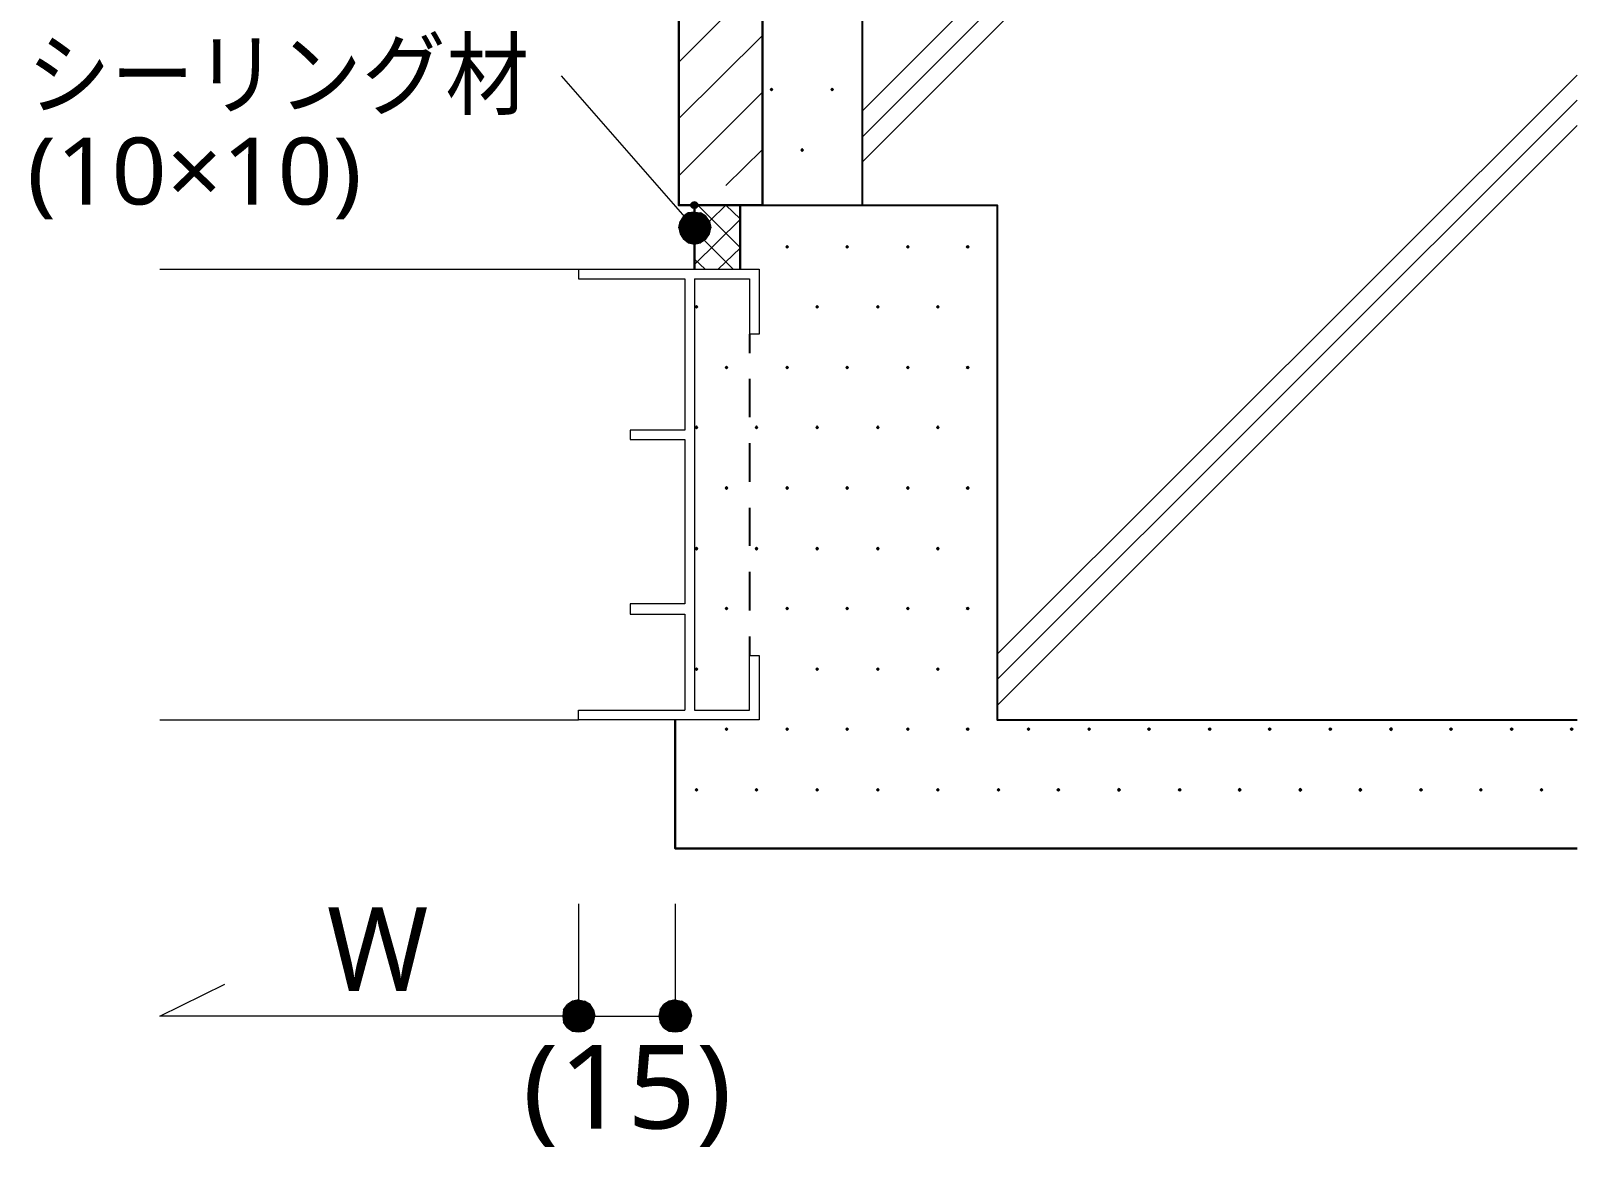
# Model space of a CAD drawing. Header units: millimetres. Extents: x 0 to 420, y 0 to 297.
# Drawn here: x 122.48 to 170.5, y 77.76 to 112.43 of the extents above; entities that cross this region are included whole.
import ezdxf
from ezdxf.enums import TextEntityAlignment as Align

# ---------------------------------------------------------------- set-up
doc = ezdxf.new("R2010")
doc.units = ezdxf.units.MM
doc.styles.add('kst32b', font='NotoSansJP-Variable.ttf')

msp = doc.modelspace()

# ---------------------------------------------------------------- hatches: boundary and pattern name
for points in [[(145.479, 110.659), (145.457, 110.638), (145.436, 110.617), (145.457, 110.596), (145.479, 110.575), (145.5, 110.596), (145.521, 110.617), (145.5, 110.638), (145.479, 110.659)], [(147.362, 110.659), (147.341, 110.638), (147.32, 110.617), (147.341, 110.596), (147.362, 110.575), (147.384, 110.596), (147.405, 110.617), (147.384, 110.638), (147.362, 110.659)], [(146.431, 108.775), (146.41, 108.754), (146.389, 108.733), (146.41, 108.712), (146.431, 108.691), (146.452, 108.712), (146.473, 108.733), (146.452, 108.754), (146.431, 108.775)], [(143.087, 107.125), (143.023, 107.103), (142.981, 107.061), (142.981, 106.976), (143.023, 106.934), (143.087, 106.913), (143.15, 106.934), (143.193, 106.976), (143.193, 107.061), (143.15, 107.103), (143.087, 107.125)], [(142.896, 106.786), (142.748, 106.68), (143.087, 106.32), (142.896, 106.786)], [(145.965, 105.77), (145.944, 105.749), (145.923, 105.727), (145.944, 105.706), (145.965, 105.685), (145.987, 105.706), (146.008, 105.727), (145.987, 105.749), (145.965, 105.77)], [(147.828, 105.77), (147.807, 105.749), (147.786, 105.727), (147.807, 105.706), (147.828, 105.685), (147.849, 105.706), (147.87, 105.727), (147.849, 105.749), (147.828, 105.77)], [(149.712, 105.77), (149.691, 105.749), (149.67, 105.727), (149.691, 105.706), (149.712, 105.685), (149.733, 105.706), (149.754, 105.727), (149.733, 105.749), (149.712, 105.77)], [(151.575, 105.77), (151.553, 105.749), (151.532, 105.727), (151.553, 105.706), (151.575, 105.685), (151.596, 105.706), (151.617, 105.727), (151.596, 105.749), (151.575, 105.77)], [(143.15, 103.907), (143.129, 103.886), (143.108, 103.865), (143.129, 103.844), (143.15, 103.822), (143.171, 103.844), (143.193, 103.865), (143.171, 103.886), (143.15, 103.907)], [(146.897, 103.907), (146.876, 103.886), (146.854, 103.865), (146.876, 103.844), (146.897, 103.822), (146.918, 103.844), (146.939, 103.865), (146.918, 103.886), (146.897, 103.907)], [(148.78, 103.907), (148.759, 103.886), (148.738, 103.865), (148.759, 103.844), (148.78, 103.822), (148.802, 103.844), (148.823, 103.865), (148.802, 103.886), (148.78, 103.907)], [(150.643, 103.907), (150.622, 103.886), (150.601, 103.865), (150.622, 103.844), (150.643, 103.822), (150.664, 103.844), (150.686, 103.865), (150.664, 103.886), (150.643, 103.907)], [(144.082, 102.023), (144.06, 102.002), (144.039, 101.981), (144.06, 101.96), (144.082, 101.939), (144.103, 101.96), (144.124, 101.981), (144.103, 102.002), (144.082, 102.023)], [(145.965, 102.023), (145.944, 102.002), (145.923, 101.981), (145.944, 101.96), (145.965, 101.939), (145.987, 101.96), (146.008, 101.981), (145.987, 102.002), (145.965, 102.023)], [(147.828, 102.023), (147.807, 102.002), (147.786, 101.981), (147.807, 101.96), (147.828, 101.939), (147.849, 101.96), (147.87, 101.981), (147.849, 102.002), (147.828, 102.023)], [(149.712, 102.023), (149.691, 102.002), (149.67, 101.981), (149.691, 101.96), (149.712, 101.939), (149.733, 101.96), (149.754, 101.981), (149.733, 102.002), (149.712, 102.023)], [(151.575, 102.023), (151.553, 102.002), (151.532, 101.981), (151.553, 101.96), (151.575, 101.939), (151.596, 101.96), (151.617, 101.981), (151.596, 102.002), (151.575, 102.023)], [(143.15, 100.161), (143.129, 100.139), (143.108, 100.118), (143.129, 100.097), (143.15, 100.076), (143.171, 100.097), (143.193, 100.118), (143.171, 100.139), (143.15, 100.161)], [(145.013, 100.161), (144.992, 100.139), (144.971, 100.118), (144.992, 100.097), (145.013, 100.076), (145.034, 100.097), (145.055, 100.118), (145.034, 100.139), (145.013, 100.161)], [(146.897, 100.161), (146.876, 100.139), (146.854, 100.118), (146.876, 100.097), (146.897, 100.076), (146.918, 100.097), (146.939, 100.118), (146.918, 100.139), (146.897, 100.161)], [(148.78, 100.161), (148.759, 100.139), (148.738, 100.118), (148.759, 100.097), (148.78, 100.076), (148.802, 100.097), (148.823, 100.118), (148.802, 100.139), (148.78, 100.161)], [(150.643, 100.161), (150.622, 100.139), (150.601, 100.118), (150.622, 100.097), (150.643, 100.076), (150.664, 100.097), (150.686, 100.118), (150.664, 100.139), (150.643, 100.161)], [(144.082, 98.277), (144.06, 98.256), (144.039, 98.234), (144.06, 98.213), (144.082, 98.192), (144.103, 98.213), (144.124, 98.234), (144.103, 98.256), (144.082, 98.277)], [(145.965, 98.277), (145.944, 98.256), (145.923, 98.234), (145.944, 98.213), (145.965, 98.192), (145.987, 98.213), (146.008, 98.234), (145.987, 98.256), (145.965, 98.277)], [(147.828, 98.277), (147.807, 98.256), (147.786, 98.234), (147.807, 98.213), (147.828, 98.192), (147.849, 98.213), (147.87, 98.234), (147.849, 98.256), (147.828, 98.277)], [(149.712, 98.277), (149.691, 98.256), (149.67, 98.234), (149.691, 98.213), (149.712, 98.192), (149.733, 98.213), (149.754, 98.234), (149.733, 98.256), (149.712, 98.277)], [(151.575, 98.277), (151.553, 98.256), (151.532, 98.234), (151.553, 98.213), (151.575, 98.192), (151.596, 98.213), (151.617, 98.234), (151.596, 98.256), (151.575, 98.277)], [(143.15, 96.393), (143.129, 96.372), (143.108, 96.351), (143.129, 96.329), (143.15, 96.308), (143.171, 96.329), (143.193, 96.351), (143.171, 96.372), (143.15, 96.393)], [(145.013, 96.393), (144.992, 96.372), (144.971, 96.351), (144.992, 96.329), (145.013, 96.308), (145.034, 96.329), (145.055, 96.351), (145.034, 96.372), (145.013, 96.393)], [(146.897, 96.393), (146.876, 96.372), (146.854, 96.351), (146.876, 96.329), (146.897, 96.308), (146.918, 96.329), (146.939, 96.351), (146.918, 96.372), (146.897, 96.393)], [(148.78, 96.393), (148.759, 96.372), (148.738, 96.351), (148.759, 96.329), (148.78, 96.308), (148.802, 96.329), (148.823, 96.351), (148.802, 96.372), (148.78, 96.393)], [(150.643, 96.393), (150.622, 96.372), (150.601, 96.351), (150.622, 96.329), (150.643, 96.308), (150.664, 96.329), (150.686, 96.351), (150.664, 96.372), (150.643, 96.393)], [(144.082, 94.53), (144.06, 94.509), (144.039, 94.488), (144.06, 94.467), (144.082, 94.446), (144.103, 94.467), (144.124, 94.488), (144.103, 94.509), (144.082, 94.53)], [(145.965, 94.53), (145.944, 94.509), (145.923, 94.488), (145.944, 94.467), (145.965, 94.446), (145.987, 94.467), (146.008, 94.488), (145.987, 94.509), (145.965, 94.53)], [(147.828, 94.53), (147.807, 94.509), (147.786, 94.488), (147.807, 94.467), (147.828, 94.446), (147.849, 94.467), (147.87, 94.488), (147.849, 94.509), (147.828, 94.53)], [(149.712, 94.53), (149.691, 94.509), (149.67, 94.488), (149.691, 94.467), (149.712, 94.446), (149.733, 94.467), (149.754, 94.488), (149.733, 94.509), (149.712, 94.53)], [(151.575, 94.53), (151.553, 94.509), (151.532, 94.488), (151.553, 94.467), (151.575, 94.446), (151.596, 94.467), (151.617, 94.488), (151.596, 94.509), (151.575, 94.53)], [(143.15, 92.646), (143.129, 92.625), (143.108, 92.604), (143.129, 92.583), (143.15, 92.562), (143.171, 92.583), (143.193, 92.604), (143.171, 92.625), (143.15, 92.646)], [(146.897, 92.646), (146.876, 92.625), (146.854, 92.604), (146.876, 92.583), (146.897, 92.562), (146.918, 92.583), (146.939, 92.604), (146.918, 92.625), (146.897, 92.646)], [(148.78, 92.646), (148.759, 92.625), (148.738, 92.604), (148.759, 92.583), (148.78, 92.562), (148.802, 92.583), (148.823, 92.604), (148.802, 92.625), (148.78, 92.646)], [(150.643, 92.646), (150.622, 92.625), (150.601, 92.604), (150.622, 92.583), (150.643, 92.562), (150.664, 92.583), (150.686, 92.604), (150.664, 92.625), (150.643, 92.646)], [(144.082, 90.784), (144.06, 90.763), (144.039, 90.741), (144.06, 90.72), (144.082, 90.699), (144.103, 90.72), (144.124, 90.741), (144.103, 90.763), (144.082, 90.784)], [(145.965, 90.784), (145.944, 90.763), (145.923, 90.741), (145.944, 90.72), (145.965, 90.699), (145.987, 90.72), (146.008, 90.741), (145.987, 90.763), (145.965, 90.784)], [(147.828, 90.784), (147.807, 90.763), (147.786, 90.741), (147.807, 90.72), (147.828, 90.699), (147.849, 90.72), (147.87, 90.741), (147.849, 90.763), (147.828, 90.784)], [(149.712, 90.784), (149.691, 90.763), (149.67, 90.741), (149.691, 90.72), (149.712, 90.699), (149.733, 90.72), (149.754, 90.741), (149.733, 90.763), (149.712, 90.784)], [(151.575, 90.784), (151.553, 90.763), (151.532, 90.741), (151.553, 90.72), (151.575, 90.699), (151.596, 90.72), (151.617, 90.741), (151.596, 90.763), (151.575, 90.784)], [(153.458, 90.784), (153.437, 90.763), (153.416, 90.741), (153.437, 90.72), (153.458, 90.699), (153.479, 90.72), (153.501, 90.741), (153.479, 90.763), (153.458, 90.784)], [(155.342, 90.784), (155.321, 90.763), (155.3, 90.741), (155.321, 90.72), (155.342, 90.699), (155.363, 90.72), (155.385, 90.741), (155.363, 90.763), (155.342, 90.784)], [(157.205, 90.784), (157.184, 90.763), (157.162, 90.741), (157.184, 90.72), (157.205, 90.699), (157.226, 90.72), (157.247, 90.741), (157.226, 90.763), (157.205, 90.784)], [(159.089, 90.784), (159.068, 90.763), (159.046, 90.741), (159.068, 90.72), (159.089, 90.699), (159.11, 90.72), (159.131, 90.741), (159.11, 90.763), (159.089, 90.784)], [(160.951, 90.784), (160.93, 90.763), (160.909, 90.741), (160.93, 90.72), (160.951, 90.699), (160.972, 90.72), (160.994, 90.741), (160.972, 90.763), (160.951, 90.784)], [(162.835, 90.784), (162.814, 90.763), (162.793, 90.741), (162.814, 90.72), (162.835, 90.699), (162.856, 90.72), (162.878, 90.741), (162.856, 90.763), (162.835, 90.784)], [(164.719, 90.784), (164.698, 90.763), (164.677, 90.741), (164.698, 90.72), (164.719, 90.699), (164.74, 90.72), (164.761, 90.741), (164.74, 90.763), (164.719, 90.784)], [(166.582, 90.784), (166.561, 90.763), (166.539, 90.741), (166.561, 90.72), (166.582, 90.699), (166.603, 90.72), (166.624, 90.741), (166.603, 90.763), (166.582, 90.784)], [(168.466, 90.784), (168.444, 90.763), (168.423, 90.741), (168.444, 90.72), (168.466, 90.699), (168.487, 90.72), (168.508, 90.741), (168.487, 90.763), (168.466, 90.784)], [(170.328, 90.784), (170.307, 90.763), (170.286, 90.741), (170.307, 90.72), (170.328, 90.699), (170.349, 90.72), (170.371, 90.741), (170.349, 90.763), (170.328, 90.784)], [(143.15, 88.9), (143.129, 88.879), (143.108, 88.858), (143.129, 88.837), (143.15, 88.815), (143.171, 88.837), (143.193, 88.858), (143.171, 88.879), (143.15, 88.9)], [(145.013, 88.9), (144.992, 88.879), (144.971, 88.858), (144.992, 88.837), (145.013, 88.815), (145.034, 88.837), (145.055, 88.858), (145.034, 88.879), (145.013, 88.9)], [(146.897, 88.9), (146.876, 88.879), (146.854, 88.858), (146.876, 88.837), (146.897, 88.815), (146.918, 88.837), (146.939, 88.858), (146.918, 88.879), (146.897, 88.9)], [(148.78, 88.9), (148.759, 88.879), (148.738, 88.858), (148.759, 88.837), (148.78, 88.815), (148.802, 88.837), (148.823, 88.858), (148.802, 88.879), (148.78, 88.9)], [(150.643, 88.9), (150.622, 88.879), (150.601, 88.858), (150.622, 88.837), (150.643, 88.815), (150.664, 88.837), (150.686, 88.858), (150.664, 88.879), (150.643, 88.9)], [(152.527, 88.9), (152.506, 88.879), (152.485, 88.858), (152.506, 88.837), (152.527, 88.815), (152.548, 88.837), (152.569, 88.858), (152.548, 88.879), (152.527, 88.9)], [(154.39, 88.9), (154.369, 88.879), (154.347, 88.858), (154.369, 88.837), (154.39, 88.815), (154.411, 88.837), (154.432, 88.858), (154.411, 88.879), (154.39, 88.9)], [(156.274, 88.9), (156.252, 88.879), (156.231, 88.858), (156.252, 88.837), (156.274, 88.815), (156.295, 88.837), (156.316, 88.858), (156.295, 88.879), (156.274, 88.9)], [(158.157, 88.9), (158.136, 88.879), (158.115, 88.858), (158.136, 88.837), (158.157, 88.815), (158.179, 88.837), (158.2, 88.858), (158.179, 88.879), (158.157, 88.9)], [(160.02, 88.9), (159.999, 88.879), (159.978, 88.858), (159.999, 88.837), (160.02, 88.815), (160.041, 88.837), (160.062, 88.858), (160.041, 88.879), (160.02, 88.9)], [(161.904, 88.9), (161.883, 88.879), (161.862, 88.858), (161.883, 88.837), (161.904, 88.815), (161.925, 88.837), (161.946, 88.858), (161.925, 88.879), (161.904, 88.9)], [(163.767, 88.9), (163.745, 88.879), (163.724, 88.858), (163.745, 88.837), (163.767, 88.815), (163.788, 88.837), (163.809, 88.858), (163.788, 88.879), (163.767, 88.9)], [(165.65, 88.9), (165.629, 88.879), (165.608, 88.858), (165.629, 88.837), (165.65, 88.815), (165.671, 88.837), (165.693, 88.858), (165.671, 88.879), (165.65, 88.9)], [(167.513, 88.9), (167.492, 88.879), (167.471, 88.858), (167.492, 88.837), (167.513, 88.815), (167.534, 88.837), (167.555, 88.858), (167.534, 88.879), (167.513, 88.9)], [(169.397, 88.9), (169.376, 88.879), (169.354, 88.858), (169.376, 88.837), (169.397, 88.815), (169.418, 88.837), (169.439, 88.858), (169.418, 88.879), (169.397, 88.9)], [(139.298, 81.365), (139.488, 81.344), (139.488, 81.83), (139.298, 81.365)], [(142.304, 81.365), (142.494, 81.344), (142.494, 81.83), (142.304, 81.365)]]:
    msp.add_hatch(color=7).paths.add_polyline_path(points)
h = msp.add_hatch(color=7)
h.paths.add_polyline_path([(142.748, 106.68), (142.642, 106.511), (143.087, 106.32), (142.748, 106.68)])
h.paths.add_polyline_path([(142.642, 106.511), (143.087, 106.32), (142.6, 106.32), (142.642, 106.511)])
h.paths.add_polyline_path([(143.087, 106.32), (142.6, 106.32), (142.642, 106.13), (143.087, 106.32)])
h = msp.add_hatch(color=7)
h.paths.add_polyline_path([(143.446, 106.68), (143.277, 106.786), (143.087, 106.32), (143.446, 106.68)])
h.paths.add_polyline_path([(143.277, 106.786), (143.087, 106.32), (143.087, 106.807), (143.277, 106.786)])
h.paths.add_polyline_path([(143.087, 106.32), (143.087, 106.807), (142.896, 106.786), (143.087, 106.32)])
h = msp.add_hatch(color=7)
h.paths.add_polyline_path([(143.552, 106.13), (143.595, 106.32), (143.087, 106.32), (143.552, 106.13)])
h.paths.add_polyline_path([(143.595, 106.32), (143.087, 106.32), (143.552, 106.511), (143.595, 106.32)])
h.paths.add_polyline_path([(143.087, 106.32), (143.552, 106.511), (143.446, 106.68), (143.087, 106.32)])
h = msp.add_hatch(color=7)
h.paths.add_polyline_path([(142.642, 106.13), (142.748, 105.96), (143.087, 106.32), (142.642, 106.13)])
h.paths.add_polyline_path([(142.748, 105.96), (143.087, 106.32), (142.896, 105.854), (142.748, 105.96)])
h.paths.add_polyline_path([(143.087, 106.32), (142.896, 105.854), (143.087, 105.812), (143.087, 106.32)])
h = msp.add_hatch(color=7)
h.paths.add_polyline_path([(143.087, 105.812), (143.277, 105.854), (143.087, 106.32), (143.087, 105.812)])
h.paths.add_polyline_path([(143.277, 105.854), (143.087, 106.32), (143.446, 105.96), (143.277, 105.854)])
h.paths.add_polyline_path([(143.087, 106.32), (143.446, 105.96), (143.552, 106.13), (143.087, 106.32)])
h = msp.add_hatch(color=7)
h.paths.add_polyline_path([(139.298, 82.296), (139.15, 82.19), (139.488, 81.83), (139.298, 82.296)])
h.paths.add_polyline_path([(139.15, 82.19), (139.488, 81.83), (139.023, 82.021), (139.15, 82.19)])
h.paths.add_polyline_path([(139.488, 81.83), (139.023, 82.021), (139.002, 81.83), (139.488, 81.83)])
h = msp.add_hatch(color=7)
h.paths.add_polyline_path([(139.848, 82.19), (139.679, 82.296), (139.488, 81.83), (139.848, 82.19)])
h.paths.add_polyline_path([(139.679, 82.296), (139.488, 81.83), (139.488, 82.338), (139.679, 82.296)])
h.paths.add_polyline_path([(139.488, 81.83), (139.488, 82.338), (139.298, 82.296), (139.488, 81.83)])
h = msp.add_hatch(color=7)
h.paths.add_polyline_path([(139.954, 81.64), (139.996, 81.83), (139.488, 81.83), (139.954, 81.64)])
h.paths.add_polyline_path([(139.996, 81.83), (139.488, 81.83), (139.954, 82.021), (139.996, 81.83)])
h.paths.add_polyline_path([(139.488, 81.83), (139.954, 82.021), (139.848, 82.19), (139.488, 81.83)])
h = msp.add_hatch(color=7)
h.paths.add_polyline_path([(142.304, 82.296), (142.134, 82.19), (142.494, 81.83), (142.304, 82.296)])
h.paths.add_polyline_path([(142.134, 82.19), (142.494, 81.83), (142.028, 82.021), (142.134, 82.19)])
h.paths.add_polyline_path([(142.494, 81.83), (142.028, 82.021), (141.986, 81.83), (142.494, 81.83)])
h = msp.add_hatch(color=7)
h.paths.add_polyline_path([(142.854, 82.19), (142.685, 82.296), (142.494, 81.83), (142.854, 82.19)])
h.paths.add_polyline_path([(142.685, 82.296), (142.494, 81.83), (142.494, 82.338), (142.685, 82.296)])
h.paths.add_polyline_path([(142.494, 81.83), (142.494, 82.338), (142.304, 82.296), (142.494, 81.83)])
h = msp.add_hatch(color=7)
h.paths.add_polyline_path([(142.96, 81.64), (143.002, 81.83), (142.494, 81.83), (142.96, 81.64)])
h.paths.add_polyline_path([(143.002, 81.83), (142.494, 81.83), (142.96, 82.021), (143.002, 81.83)])
h.paths.add_polyline_path([(142.494, 81.83), (142.96, 82.021), (142.854, 82.19), (142.494, 81.83)])
h = msp.add_hatch(color=7)
h.paths.add_polyline_path([(139.002, 81.83), (139.023, 81.64), (139.488, 81.83), (139.002, 81.83)])
h.paths.add_polyline_path([(139.023, 81.64), (139.488, 81.83), (139.15, 81.471), (139.023, 81.64)])
h.paths.add_polyline_path([(139.488, 81.83), (139.15, 81.471), (139.298, 81.365), (139.488, 81.83)])
h = msp.add_hatch(color=7)
h.paths.add_polyline_path([(139.488, 81.344), (139.679, 81.365), (139.488, 81.83), (139.488, 81.344)])
h.paths.add_polyline_path([(139.679, 81.365), (139.488, 81.83), (139.848, 81.471), (139.679, 81.365)])
h.paths.add_polyline_path([(139.488, 81.83), (139.848, 81.471), (139.954, 81.64), (139.488, 81.83)])
h = msp.add_hatch(color=7)
h.paths.add_polyline_path([(141.986, 81.83), (142.028, 81.64), (142.494, 81.83), (141.986, 81.83)])
h.paths.add_polyline_path([(142.028, 81.64), (142.494, 81.83), (142.134, 81.471), (142.028, 81.64)])
h.paths.add_polyline_path([(142.494, 81.83), (142.134, 81.471), (142.304, 81.365), (142.494, 81.83)])
h = msp.add_hatch(color=7)
h.paths.add_polyline_path([(142.494, 81.344), (142.685, 81.365), (142.494, 81.83), (142.494, 81.344)])
h.paths.add_polyline_path([(142.685, 81.365), (142.494, 81.83), (142.854, 81.471), (142.685, 81.365)])
h.paths.add_polyline_path([(142.494, 81.83), (142.854, 81.471), (142.96, 81.64), (142.494, 81.83)])

# ---------------------------------------------------------------- linework, layer by layer
at = {"lineweight": 13}
for points in [[(148.294, 108.352), (166.963, 127.021)], [(148.294, 109.94), (165.375, 127.021)], [(148.294, 109.135), (166.179, 127.021)], [(142.6, 111.464), (145.203, 114.067)], [(142.6, 109.707), (145.203, 112.289)], [(143.087, 106.32), (138.959, 111.04)], [(152.485, 93.07), (170.497, 111.062)], [(142.6, 107.929), (145.203, 110.532)], [(152.485, 92.287), (170.497, 110.278)], [(152.485, 92.287), (170.497, 110.278)], [(152.485, 91.482), (170.497, 109.495)], [(144.06, 107.632), (145.203, 108.754)], [(143.087, 106.934), (143.171, 107.019)], [(143.087, 106.066), (144.06, 107.019)], [(144.505, 105.706), (143.193, 107.019)], [(144.505, 106.595), (144.06, 107.019)], [(143.087, 105.177), (144.505, 106.574)], [(144.293, 105.029), (143.087, 106.236)], [(143.828, 105.029), (144.505, 105.685)], [(143.425, 105.029), (143.087, 105.346)], [(126.492, 105.029), (139.488, 105.029)], [(139.488, 105.029), (145.097, 105.029)], [(139.488, 105.029), (139.488, 104.733), (142.79, 104.733)], [(142.79, 104.733), (142.79, 100.034)], [(143.087, 104.733), (144.801, 104.733)], [(143.087, 104.733), (143.087, 91.334)], [(145.097, 105.029), (145.097, 103.018), (144.801, 103.018)], [(144.801, 104.733), (144.801, 103.018)], [(142.79, 100.034), (141.097, 100.034), (141.097, 99.737), (142.79, 99.737)], [(142.79, 99.737), (142.79, 94.636)], [(142.79, 94.636), (141.097, 94.636), (141.097, 94.319), (142.79, 94.319)], [(142.79, 94.319), (142.79, 91.334)], [(143.087, 91.334), (144.801, 91.334), (144.801, 93.027), (145.097, 93.027), (145.097, 91.038), (139.488, 91.038), (139.488, 91.334), (142.79, 91.334)], [(126.492, 91.038), (139.488, 91.038)], [(139.488, 85.323), (139.488, 81.83)], [(142.494, 85.323), (142.494, 81.788)], [(139.488, 81.83), (126.492, 81.83), (128.503, 82.825)], [(139.488, 81.83), (142.494, 81.83)]]:
    msp.add_lwpolyline(points, dxfattribs=at)
at = {"lineweight": 25}
for points in [[(170.497, 127.021), (148.294, 127.021), (148.294, 107.019)], [(143.087, 107.019), (152.485, 107.019), (152.485, 91.038), (170.497, 91.038)], [(144.801, 103.018), (144.801, 102.425)], [(144.801, 101.621), (144.801, 100.436)], [(144.801, 99.631), (144.801, 98.425)], [(144.801, 97.621), (144.801, 96.435)], [(144.801, 95.631), (144.801, 94.425)], [(144.801, 93.62), (144.801, 93.027)]]:
    msp.add_lwpolyline(points, dxfattribs=at)
at = {"lineweight": 30}
for points in [[(142.6, 122.618), (142.6, 107.019), (145.203, 107.019)], [(145.203, 122.618), (145.203, 107.019)], [(143.087, 107.019), (143.087, 105.029)], [(144.505, 107.019), (144.505, 105.029)], [(142.494, 91.038), (142.494, 87.037), (170.497, 87.037)]]:
    msp.add_lwpolyline(points, dxfattribs=at)
at = {"lineweight": 0}
for points in [[(145.479, 110.659), (145.457, 110.638), (145.436, 110.617), (145.457, 110.596), (145.479, 110.575), (145.5, 110.596), (145.521, 110.617), (145.5, 110.638)], [(147.362, 110.659), (147.341, 110.638), (147.32, 110.617), (147.341, 110.596), (147.362, 110.575), (147.384, 110.596), (147.405, 110.617), (147.384, 110.638)], [(146.431, 108.775), (146.41, 108.754), (146.389, 108.733), (146.41, 108.712), (146.431, 108.691), (146.452, 108.712), (146.473, 108.733), (146.452, 108.754)], [(143.087, 107.125), (143.023, 107.103), (142.981, 107.061), (142.981, 106.976), (143.023, 106.934), (143.087, 106.913), (143.15, 106.934), (143.193, 106.976), (143.193, 107.061), (143.15, 107.103)], [(142.748, 106.68), (142.642, 106.511), (143.087, 106.32)], [(142.896, 106.786), (142.748, 106.68), (143.087, 106.32)], [(143.087, 106.32), (143.087, 106.807), (142.896, 106.786)], [(143.277, 106.786), (143.087, 106.32), (143.087, 106.807)], [(143.446, 106.68), (143.277, 106.786), (143.087, 106.32)], [(143.087, 106.32), (143.552, 106.511), (143.446, 106.68)], [(142.642, 106.511), (143.087, 106.32), (142.6, 106.32)], [(143.087, 106.32), (142.6, 106.32), (142.642, 106.13)], [(142.642, 106.13), (142.748, 105.96), (143.087, 106.32)], [(142.748, 105.96), (143.087, 106.32), (142.896, 105.854)], [(143.087, 106.32), (142.896, 105.854), (143.087, 105.812)], [(143.595, 106.32), (143.087, 106.32), (143.552, 106.511)], [(143.087, 105.812), (143.277, 105.854), (143.087, 106.32)], [(143.277, 105.854), (143.087, 106.32), (143.446, 105.96)], [(143.087, 106.32), (143.446, 105.96), (143.552, 106.13)], [(143.552, 106.13), (143.595, 106.32), (143.087, 106.32)], [(145.965, 105.77), (145.944, 105.749), (145.923, 105.727), (145.944, 105.706), (145.965, 105.685), (145.987, 105.706), (146.008, 105.727), (145.987, 105.749)], [(147.828, 105.77), (147.807, 105.749), (147.786, 105.727), (147.807, 105.706), (147.828, 105.685), (147.849, 105.706), (147.87, 105.727), (147.849, 105.749)], [(149.712, 105.77), (149.691, 105.749), (149.67, 105.727), (149.691, 105.706), (149.712, 105.685), (149.733, 105.706), (149.754, 105.727), (149.733, 105.749)], [(151.575, 105.77), (151.553, 105.749), (151.532, 105.727), (151.553, 105.706), (151.575, 105.685), (151.596, 105.706), (151.617, 105.727), (151.596, 105.749)], [(143.15, 103.907), (143.129, 103.886), (143.108, 103.865), (143.129, 103.844), (143.15, 103.822), (143.171, 103.844), (143.193, 103.865), (143.171, 103.886)], [(146.897, 103.907), (146.876, 103.886), (146.854, 103.865), (146.876, 103.844), (146.897, 103.822), (146.918, 103.844), (146.939, 103.865), (146.918, 103.886)], [(148.78, 103.907), (148.759, 103.886), (148.738, 103.865), (148.759, 103.844), (148.78, 103.822), (148.802, 103.844), (148.823, 103.865), (148.802, 103.886)], [(150.643, 103.907), (150.622, 103.886), (150.601, 103.865), (150.622, 103.844), (150.643, 103.822), (150.664, 103.844), (150.686, 103.865), (150.664, 103.886)], [(144.082, 102.023), (144.06, 102.002), (144.039, 101.981), (144.06, 101.96), (144.082, 101.939), (144.103, 101.96), (144.124, 101.981), (144.103, 102.002)], [(145.965, 102.023), (145.944, 102.002), (145.923, 101.981), (145.944, 101.96), (145.965, 101.939), (145.987, 101.96), (146.008, 101.981), (145.987, 102.002)], [(147.828, 102.023), (147.807, 102.002), (147.786, 101.981), (147.807, 101.96), (147.828, 101.939), (147.849, 101.96), (147.87, 101.981), (147.849, 102.002)], [(149.712, 102.023), (149.691, 102.002), (149.67, 101.981), (149.691, 101.96), (149.712, 101.939), (149.733, 101.96), (149.754, 101.981), (149.733, 102.002)], [(151.575, 102.023), (151.553, 102.002), (151.532, 101.981), (151.553, 101.96), (151.575, 101.939), (151.596, 101.96), (151.617, 101.981), (151.596, 102.002)], [(143.15, 100.161), (143.129, 100.139), (143.108, 100.118), (143.129, 100.097), (143.15, 100.076), (143.171, 100.097), (143.193, 100.118), (143.171, 100.139)], [(145.013, 100.161), (144.992, 100.139), (144.971, 100.118), (144.992, 100.097), (145.013, 100.076), (145.034, 100.097), (145.055, 100.118), (145.034, 100.139)], [(146.897, 100.161), (146.876, 100.139), (146.854, 100.118), (146.876, 100.097), (146.897, 100.076), (146.918, 100.097), (146.939, 100.118), (146.918, 100.139)], [(148.78, 100.161), (148.759, 100.139), (148.738, 100.118), (148.759, 100.097), (148.78, 100.076), (148.802, 100.097), (148.823, 100.118), (148.802, 100.139)], [(150.643, 100.161), (150.622, 100.139), (150.601, 100.118), (150.622, 100.097), (150.643, 100.076), (150.664, 100.097), (150.686, 100.118), (150.664, 100.139)], [(144.082, 98.277), (144.06, 98.256), (144.039, 98.234), (144.06, 98.213), (144.082, 98.192), (144.103, 98.213), (144.124, 98.234), (144.103, 98.256)], [(145.965, 98.277), (145.944, 98.256), (145.923, 98.234), (145.944, 98.213), (145.965, 98.192), (145.987, 98.213), (146.008, 98.234), (145.987, 98.256)], [(147.828, 98.277), (147.807, 98.256), (147.786, 98.234), (147.807, 98.213), (147.828, 98.192), (147.849, 98.213), (147.87, 98.234), (147.849, 98.256)], [(149.712, 98.277), (149.691, 98.256), (149.67, 98.234), (149.691, 98.213), (149.712, 98.192), (149.733, 98.213), (149.754, 98.234), (149.733, 98.256)], [(151.575, 98.277), (151.553, 98.256), (151.532, 98.234), (151.553, 98.213), (151.575, 98.192), (151.596, 98.213), (151.617, 98.234), (151.596, 98.256)], [(143.15, 96.393), (143.129, 96.372), (143.108, 96.351), (143.129, 96.329), (143.15, 96.308), (143.171, 96.329), (143.193, 96.351), (143.171, 96.372)], [(145.013, 96.393), (144.992, 96.372), (144.971, 96.351), (144.992, 96.329), (145.013, 96.308), (145.034, 96.329), (145.055, 96.351), (145.034, 96.372)], [(146.897, 96.393), (146.876, 96.372), (146.854, 96.351), (146.876, 96.329), (146.897, 96.308), (146.918, 96.329), (146.939, 96.351), (146.918, 96.372)], [(148.78, 96.393), (148.759, 96.372), (148.738, 96.351), (148.759, 96.329), (148.78, 96.308), (148.802, 96.329), (148.823, 96.351), (148.802, 96.372)], [(150.643, 96.393), (150.622, 96.372), (150.601, 96.351), (150.622, 96.329), (150.643, 96.308), (150.664, 96.329), (150.686, 96.351), (150.664, 96.372)], [(144.082, 94.53), (144.06, 94.509), (144.039, 94.488), (144.06, 94.467), (144.082, 94.446), (144.103, 94.467), (144.124, 94.488), (144.103, 94.509)], [(145.965, 94.53), (145.944, 94.509), (145.923, 94.488), (145.944, 94.467), (145.965, 94.446), (145.987, 94.467), (146.008, 94.488), (145.987, 94.509)], [(147.828, 94.53), (147.807, 94.509), (147.786, 94.488), (147.807, 94.467), (147.828, 94.446), (147.849, 94.467), (147.87, 94.488), (147.849, 94.509)], [(149.712, 94.53), (149.691, 94.509), (149.67, 94.488), (149.691, 94.467), (149.712, 94.446), (149.733, 94.467), (149.754, 94.488), (149.733, 94.509)], [(151.575, 94.53), (151.553, 94.509), (151.532, 94.488), (151.553, 94.467), (151.575, 94.446), (151.596, 94.467), (151.617, 94.488), (151.596, 94.509)], [(143.15, 92.646), (143.129, 92.625), (143.108, 92.604), (143.129, 92.583), (143.15, 92.562), (143.171, 92.583), (143.193, 92.604), (143.171, 92.625)], [(146.897, 92.646), (146.876, 92.625), (146.854, 92.604), (146.876, 92.583), (146.897, 92.562), (146.918, 92.583), (146.939, 92.604), (146.918, 92.625)], [(148.78, 92.646), (148.759, 92.625), (148.738, 92.604), (148.759, 92.583), (148.78, 92.562), (148.802, 92.583), (148.823, 92.604), (148.802, 92.625)], [(150.643, 92.646), (150.622, 92.625), (150.601, 92.604), (150.622, 92.583), (150.643, 92.562), (150.664, 92.583), (150.686, 92.604), (150.664, 92.625)], [(144.082, 90.784), (144.06, 90.763), (144.039, 90.741), (144.06, 90.72), (144.082, 90.699), (144.103, 90.72), (144.124, 90.741), (144.103, 90.763)], [(145.965, 90.784), (145.944, 90.763), (145.923, 90.741), (145.944, 90.72), (145.965, 90.699), (145.987, 90.72), (146.008, 90.741), (145.987, 90.763)], [(147.828, 90.784), (147.807, 90.763), (147.786, 90.741), (147.807, 90.72), (147.828, 90.699), (147.849, 90.72), (147.87, 90.741), (147.849, 90.763)], [(149.712, 90.784), (149.691, 90.763), (149.67, 90.741), (149.691, 90.72), (149.712, 90.699), (149.733, 90.72), (149.754, 90.741), (149.733, 90.763)], [(151.575, 90.784), (151.553, 90.763), (151.532, 90.741), (151.553, 90.72), (151.575, 90.699), (151.596, 90.72), (151.617, 90.741), (151.596, 90.763)], [(153.458, 90.784), (153.437, 90.763), (153.416, 90.741), (153.437, 90.72), (153.458, 90.699), (153.479, 90.72), (153.501, 90.741), (153.479, 90.763)], [(155.342, 90.784), (155.321, 90.763), (155.3, 90.741), (155.321, 90.72), (155.342, 90.699), (155.363, 90.72), (155.385, 90.741), (155.363, 90.763)], [(157.205, 90.784), (157.184, 90.763), (157.162, 90.741), (157.184, 90.72), (157.205, 90.699), (157.226, 90.72), (157.247, 90.741), (157.226, 90.763)], [(159.089, 90.784), (159.068, 90.763), (159.046, 90.741), (159.068, 90.72), (159.089, 90.699), (159.11, 90.72), (159.131, 90.741), (159.11, 90.763)], [(160.951, 90.784), (160.93, 90.763), (160.909, 90.741), (160.93, 90.72), (160.951, 90.699), (160.972, 90.72), (160.994, 90.741), (160.972, 90.763)], [(162.835, 90.784), (162.814, 90.763), (162.793, 90.741), (162.814, 90.72), (162.835, 90.699), (162.856, 90.72), (162.878, 90.741), (162.856, 90.763)], [(164.719, 90.784), (164.698, 90.763), (164.677, 90.741), (164.698, 90.72), (164.719, 90.699), (164.74, 90.72), (164.761, 90.741), (164.74, 90.763)], [(166.582, 90.784), (166.561, 90.763), (166.539, 90.741), (166.561, 90.72), (166.582, 90.699), (166.603, 90.72), (166.624, 90.741), (166.603, 90.763)], [(168.466, 90.784), (168.444, 90.763), (168.423, 90.741), (168.444, 90.72), (168.466, 90.699), (168.487, 90.72), (168.508, 90.741), (168.487, 90.763)], [(170.328, 90.784), (170.307, 90.763), (170.286, 90.741), (170.307, 90.72), (170.328, 90.699), (170.349, 90.72), (170.371, 90.741), (170.349, 90.763)], [(143.15, 88.9), (143.129, 88.879), (143.108, 88.858), (143.129, 88.837), (143.15, 88.815), (143.171, 88.837), (143.193, 88.858), (143.171, 88.879)], [(145.013, 88.9), (144.992, 88.879), (144.971, 88.858), (144.992, 88.837), (145.013, 88.815), (145.034, 88.837), (145.055, 88.858), (145.034, 88.879)], [(146.897, 88.9), (146.876, 88.879), (146.854, 88.858), (146.876, 88.837), (146.897, 88.815), (146.918, 88.837), (146.939, 88.858), (146.918, 88.879)], [(148.78, 88.9), (148.759, 88.879), (148.738, 88.858), (148.759, 88.837), (148.78, 88.815), (148.802, 88.837), (148.823, 88.858), (148.802, 88.879)], [(150.643, 88.9), (150.622, 88.879), (150.601, 88.858), (150.622, 88.837), (150.643, 88.815), (150.664, 88.837), (150.686, 88.858), (150.664, 88.879)], [(152.527, 88.9), (152.506, 88.879), (152.485, 88.858), (152.506, 88.837), (152.527, 88.815), (152.548, 88.837), (152.569, 88.858), (152.548, 88.879)], [(154.39, 88.9), (154.369, 88.879), (154.347, 88.858), (154.369, 88.837), (154.39, 88.815), (154.411, 88.837), (154.432, 88.858), (154.411, 88.879)], [(156.274, 88.9), (156.252, 88.879), (156.231, 88.858), (156.252, 88.837), (156.274, 88.815), (156.295, 88.837), (156.316, 88.858), (156.295, 88.879)], [(158.157, 88.9), (158.136, 88.879), (158.115, 88.858), (158.136, 88.837), (158.157, 88.815), (158.179, 88.837), (158.2, 88.858), (158.179, 88.879)], [(160.02, 88.9), (159.999, 88.879), (159.978, 88.858), (159.999, 88.837), (160.02, 88.815), (160.041, 88.837), (160.062, 88.858), (160.041, 88.879)], [(161.904, 88.9), (161.883, 88.879), (161.862, 88.858), (161.883, 88.837), (161.904, 88.815), (161.925, 88.837), (161.946, 88.858), (161.925, 88.879)], [(163.767, 88.9), (163.745, 88.879), (163.724, 88.858), (163.745, 88.837), (163.767, 88.815), (163.788, 88.837), (163.809, 88.858), (163.788, 88.879)], [(165.65, 88.9), (165.629, 88.879), (165.608, 88.858), (165.629, 88.837), (165.65, 88.815), (165.671, 88.837), (165.693, 88.858), (165.671, 88.879)], [(167.513, 88.9), (167.492, 88.879), (167.471, 88.858), (167.492, 88.837), (167.513, 88.815), (167.534, 88.837), (167.555, 88.858), (167.534, 88.879)], [(169.397, 88.9), (169.376, 88.879), (169.354, 88.858), (169.376, 88.837), (169.397, 88.815), (169.418, 88.837), (169.439, 88.858), (169.418, 88.879)], [(139.15, 82.19), (139.488, 81.83), (139.023, 82.021)], [(139.298, 82.296), (139.15, 82.19), (139.488, 81.83)], [(139.488, 81.83), (139.488, 82.338), (139.298, 82.296)], [(139.679, 82.296), (139.488, 81.83), (139.488, 82.338)], [(139.848, 82.19), (139.679, 82.296), (139.488, 81.83)], [(139.488, 81.83), (139.954, 82.021), (139.848, 82.19)], [(142.134, 82.19), (142.494, 81.83), (142.028, 82.021)], [(142.304, 82.296), (142.134, 82.19), (142.494, 81.83)], [(142.494, 81.83), (142.494, 82.338), (142.304, 82.296)], [(142.685, 82.296), (142.494, 81.83), (142.494, 82.338)], [(142.854, 82.19), (142.685, 82.296), (142.494, 81.83)], [(142.494, 81.83), (142.96, 82.021), (142.854, 82.19)], [(139.488, 81.83), (139.023, 82.021), (139.002, 81.83)], [(139.002, 81.83), (139.023, 81.64), (139.488, 81.83)], [(139.023, 81.64), (139.488, 81.83), (139.15, 81.471)], [(139.488, 81.83), (139.15, 81.471), (139.298, 81.365)], [(139.298, 81.365), (139.488, 81.344), (139.488, 81.83)], [(139.996, 81.83), (139.488, 81.83), (139.954, 82.021)], [(139.488, 81.344), (139.679, 81.365), (139.488, 81.83)], [(139.679, 81.365), (139.488, 81.83), (139.848, 81.471)], [(139.488, 81.83), (139.848, 81.471), (139.954, 81.64)], [(139.954, 81.64), (139.996, 81.83), (139.488, 81.83)], [(142.494, 81.83), (142.028, 82.021), (141.986, 81.83)], [(141.986, 81.83), (142.028, 81.64), (142.494, 81.83)], [(142.028, 81.64), (142.494, 81.83), (142.134, 81.471)], [(142.494, 81.83), (142.134, 81.471), (142.304, 81.365)], [(142.304, 81.365), (142.494, 81.344), (142.494, 81.83)], [(143.002, 81.83), (142.494, 81.83), (142.96, 82.021)], [(142.494, 81.344), (142.685, 81.365), (142.494, 81.83)], [(142.685, 81.365), (142.494, 81.83), (142.854, 81.471)], [(142.494, 81.83), (142.854, 81.471), (142.96, 81.64)], [(142.96, 81.64), (143.002, 81.83), (142.494, 81.83)]]:
    msp.add_lwpolyline(points, close=True, dxfattribs=at)

# ---------------------------------------------------------------- texts
at = {"style": 'kst32b'}
for s, height, p, p2 in [('シーリング材', 2.0791, (122.365, 110.046), (137.958, 110.046)), ('(10×10)', 2.0791, (122.365, 107.04), (132.76, 107.04)), ('(15)', 2.5989, (137.753, 78.338), (144.25, 78.338))]:
    msp.add_text(s, height=height, dxfattribs=at).set_placement(p, p2, align=Align.FIT)
msp.add_text('W', height=2.599, dxfattribs=at).set_placement((131.678, 82.613))

doc.saveas('drawing.dxf')
